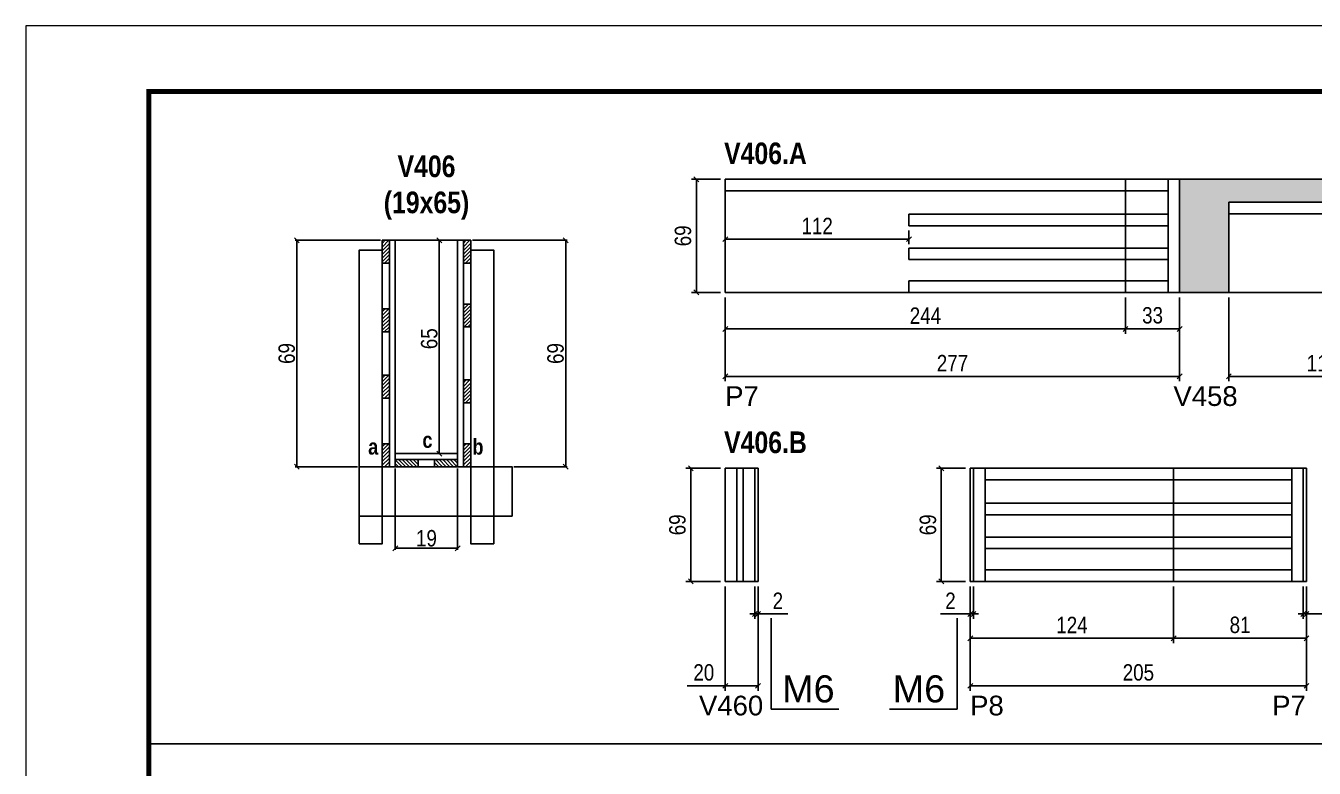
# Model space of a CAD drawing. Extents: x 3309 to 9563, y -2522 to 14608.
# Drawn here: x 8078 to 8863, y 13007 to 13459 of the extents above; entities that cross this region are included whole.
import ezdxf

# ---------------------------------------------------------------- set-up
doc = ezdxf.new("R2010")
doc.units = 0
doc.linetypes.add('DASHED', pattern=[0.75, 0.5, -0.25])
for name, color, linetype in [('5', 5, 'Continuous'), ('COTA', 241, 'Continuous'), ('detalhes', 4, 'Continuous'), ('NOMENCLATURA', 7, 'Continuous'), ('Painéis', 200, 'Continuous'), ('SARR_2.2x7', 40, 'Continuous'), ('SARR_3.5x7', 81, 'Continuous')]:
    doc.layers.add(name, color=color, linetype=linetype)
for name, color, linetype, lineweight in [('CONCRETO', 251, 'Continuous', 25), ('Folhas', 255, 'Continuous', 9), ('SARRAFO DE PRESSAO', 251, 'DASHED', 9)]:
    doc.layers.add(name, color=color, linetype=linetype, lineweight=lineweight)
doc.styles.add('COTA TECNICA', font='techl___.ttf', dxfattribs={"height": 10})
doc.styles.add('COTA TECNICA 2X', font='techl___.ttf', dxfattribs={"height": 10})
doc.styles.get("Standard").update_dxf_attribs({"font": 'arial.ttf'})
doc.styles.add('TECNICA', font='techb___.ttf', dxfattribs={"height": 10})
doc.dimstyles.new('PAINEL', dxfattribs={"dimtxt": 10, "dimasz": 3, "dimexe": 3, "dimexo": 3, "dimgap": 3, "dimtad": 1, "dimdec": 1, "dimzin": 12, "dimdsep": 46, "dimtxsty": 'COTA TECNICA', "dimblk1": 'OBLIQUE', "dimblk2": 'OBLIQUE', "dimsah": 1, "dimcen": 0.9, "dimclrd": 4, "dimclre": 4, "dimclrt": 240, "dimadec": 1, "dimazin": 3, "dimtfac": 1, "dimtdec": 1, "dimtmove": 0, "dimatfit": 3, "dimfxl": 1, "dimtolj": 1, "dimtzin": 12, "dimarcsym": 0})
doc.dimstyles.new('SECAO', dxfattribs={"dimscale": 0.333333, "dimtxt": 5, "dimasz": 9, "dimexe": 3, "dimexo": 3, "dimgap": 3, "dimtad": 1, "dimdec": 1, "dimlfac": 0.5, "dimzin": 12, "dimdsep": 46, "dimtxsty": 'COTA TECNICA 2X', "dimblk1": 'OBLIQUE', "dimblk2": 'OBLIQUE', "dimsah": 1, "dimcen": 0.9, "dimclrd": 4, "dimclre": 4, "dimclrt": 240, "dimadec": 1, "dimazin": 3, "dimtfac": 1, "dimtdec": 1, "dimtmove": 0, "dimatfit": 3, "dimfxl": 1, "dimtolj": 1, "dimtzin": 12, "dimarcsym": 0})
pattern_1 = [(135, (41538.6903, -110321.6276), (-1.122532015, -1.122532015), [])]
pattern_2 = [(45, (-115217.018, -20030.9966), (-1.122532015, 1.122532015), [])]
pattern_3 = [(45, (-115217.018, -19989.1484), (-1.122532015, 1.122532015), [])]
pattern_4 = [(45, (-115217.018, -19992.1484), (-1.122532015, 1.122532015), [])]

# ---------------------------------------------------------------- blocks, each defined once
blk = doc.blocks.new('9999999999')
at = {"layer": 'Folhas'}
blk.add_lwpolyline([(98138.98, 34190.21), (99623.98, 34190.21), (99623.98, 35240.21), (98138.98, 35240.21)], close=True, dxfattribs=at)
at = {"layer": 'Folhas', "color": 30, "const_width": 3}
blk.add_lwpolyline([(98213.98, 34230.21), (99583.98, 34230.21), (99583.98, 35200.21), (98213.98, 35200.21)], close=True, dxfattribs=at)
blk = doc.blocks.new('_Oblique')
at = {"color": 0, "linetype": 'ByBlock', "lineweight": -2}
blk.add_line((-0.5, -0.5), (0.5, 0.5), dxfattribs=at)
blk = doc.blocks.new('*D1290')
at = {"layer": 'COTA', "color": 4, "lineweight": -2, "transparency": 16777216}
for p, q in [((8303.15, 13189.54), (8303.15, 13139.79)), ((8341.15, 13189.54), (8341.15, 13139.79)), ((8341.15, 13140.79), (8303.15, 13140.79))]:
    blk.add_line(p, q, dxfattribs=at)
at = {"layer": 'Defpoints', "color": 0, "transparency": 16777216}
for p in [(8303.15, 13190.54), (8341.15, 13190.54), (8303.15, 13140.79)]:
    blk.add_point(p, dxfattribs=at)
at = {"layer": 'COTA', "color": 4, "lineweight": -2, "transparency": 16777216, "xscale": 3, "yscale": 3, "zscale": 3, "rotation": 180}
blk.add_blockref('_Oblique', (8303.15, 13140.79), dxfattribs=at)
at = {"layer": 'COTA', "color": 4, "lineweight": -2, "transparency": 16777216, "xscale": 3, "yscale": 3, "zscale": 3}
blk.add_blockref('_Oblique', (8341.15, 13140.79), dxfattribs=at)
at = {"layer": 'COTA', "color": 240, "transparency": 16777216, "insert": (8322.15, 13146.88), "char_height": 10, "attachment_point": 5, "style": 'COTA TECNICA 2X'}
blk.add_mtext('\\A1;19', dxfattribs=at)
blk = doc.blocks.new('*D1291')
at = {"layer": 'COTA', "color": 4, "lineweight": -2, "transparency": 16777216}
for p, q in [((8294.15, 13328.54), (8242.12, 13328.54)), ((8243.12, 13328.54), (8243.12, 13190.54)), ((8280.15, 13190.54), (8242.12, 13190.54))]:
    blk.add_line(p, q, dxfattribs=at)
at = {"layer": 'Defpoints', "color": 0, "transparency": 16777216}
for p in [(8295.15, 13328.54, 0), (8243.12, 13190.54), (8281.15, 13190.54, 0)]:
    blk.add_point(p, dxfattribs=at)
at = {"layer": 'COTA', "color": 4, "lineweight": -2, "transparency": 16777216, "xscale": 3, "yscale": 3, "zscale": 3}
for p, rotation in [((8243.12, 13328.54), 90), ((8243.12, 13190.54), 270)]:
    blk.add_blockref('_Oblique', p, dxfattribs=dict(at, rotation=rotation))
at = {"layer": 'COTA', "color": 240, "transparency": 16777216, "insert": (8236.99, 13259.54), "char_height": 10, "attachment_point": 5, "rotation": 90, "style": 'COTA TECNICA 2X'}
blk.add_mtext('\\A1;69', dxfattribs=at)
blk = doc.blocks.new('*D1292')
at = {"layer": 'COTA', "color": 4, "lineweight": -2, "transparency": 16777216}
for p, q in [((8350.15, 13328.54), (8408.02, 13328.54)), ((8407.02, 13328.54), (8407.02, 13190.54)), ((8375.34, 13190.54), (8408.02, 13190.54))]:
    blk.add_line(p, q, dxfattribs=at)
at = {"layer": 'Defpoints', "color": 0, "transparency": 16777216}
for p in [(8349.15, 13328.54, 0), (8374.34, 13190.54, 0), (8407.02, 13190.54)]:
    blk.add_point(p, dxfattribs=at)
at = {"layer": 'COTA', "color": 4, "lineweight": -2, "transparency": 16777216, "xscale": 3, "yscale": 3, "zscale": 3}
for p, rotation in [((8407.02, 13328.54), 90), ((8407.02, 13190.54), 270)]:
    blk.add_blockref('_Oblique', p, dxfattribs=dict(at, rotation=rotation))
at = {"layer": 'COTA', "color": 240, "transparency": 16777216, "insert": (8400.89, 13259.54), "char_height": 10, "attachment_point": 5, "rotation": 90, "style": 'COTA TECNICA 2X'}
blk.add_mtext('\\A1;69', dxfattribs=at)
blk = doc.blocks.new('*D1293')
at = {"layer": 'COTA', "color": 4, "lineweight": -2, "transparency": 16777216}
for p, q in [((8340.15, 13328.54), (8328.98, 13328.54)), ((8329.98, 13198.54), (8329.98, 13328.54)), ((8340.15, 13198.54), (8328.98, 13198.54))]:
    blk.add_line(p, q, dxfattribs=at)
at = {"layer": 'Defpoints', "color": 0, "transparency": 16777216}
for p in [(8329.98, 13328.54), (8341.15, 13328.54), (8341.15, 13198.54)]:
    blk.add_point(p, dxfattribs=at)
at = {"layer": 'COTA', "color": 4, "lineweight": -2, "transparency": 16777216, "xscale": 3, "yscale": 3, "zscale": 3}
for p, rotation in [((8329.98, 13328.54), 90), ((8329.98, 13198.54), 270)]:
    blk.add_blockref('_Oblique', p, dxfattribs=dict(at, rotation=rotation))
at = {"layer": 'COTA', "color": 240, "transparency": 16777216, "insert": (8323.87, 13268.54), "char_height": 10, "attachment_point": 5, "rotation": 90, "style": 'COTA TECNICA 2X'}
blk.add_mtext('\\A1;65', dxfattribs=at)
blk = doc.blocks.new('*D1295')
at = {"layer": 'COTA', "color": 4, "lineweight": -2, "transparency": 16777216}
for p, q in [((8504.33, 13293.75), (8504.33, 13242.59)), ((8781.33, 13293.75), (8781.33, 13242.59)), ((8781.33, 13245.59), (8504.33, 13245.59))]:
    blk.add_line(p, q, dxfattribs=at)
at = {"layer": 'Defpoints', "color": 0, "transparency": 16777216}
for p in [(8504.33, 13296.75), (8781.33, 13296.75), (8504.33, 13245.59)]:
    blk.add_point(p, dxfattribs=at)
at = {"layer": 'COTA', "color": 4, "lineweight": -2, "transparency": 16777216, "xscale": 3, "yscale": 3, "zscale": 3, "rotation": 180}
blk.add_blockref('_Oblique', (8504.33, 13245.59), dxfattribs=at)
at = {"layer": 'COTA', "color": 4, "lineweight": -2, "transparency": 16777216, "xscale": 3, "yscale": 3, "zscale": 3}
blk.add_blockref('_Oblique', (8781.33, 13245.59), dxfattribs=at)
at = {"layer": 'COTA', "color": 240, "transparency": 16777216, "insert": (8642.83, 13253.66), "char_height": 10, "attachment_point": 5, "style": 'COTA TECNICA'}
blk.add_mtext('\\A1;277', dxfattribs=at)
blk = doc.blocks.new('*D1294')
at = {"layer": 'COTA', "color": 4, "lineweight": -2, "transparency": 16777216}
for p, q in [((8501.33, 13365.75), (8483.69, 13365.75)), ((8486.69, 13365.75), (8486.69, 13296.75)), ((8501.33, 13296.75), (8483.69, 13296.75))]:
    blk.add_line(p, q, dxfattribs=at)
at = {"layer": 'Defpoints', "color": 0, "transparency": 16777216}
for p in [(8504.33, 13365.75), (8486.69, 13296.75), (8504.33, 13296.75)]:
    blk.add_point(p, dxfattribs=at)
at = {"layer": 'COTA', "color": 4, "lineweight": -2, "transparency": 16777216, "xscale": 3, "yscale": 3, "zscale": 3}
for p, rotation in [((8486.69, 13365.75), 90), ((8486.69, 13296.75), 270)]:
    blk.add_blockref('_Oblique', p, dxfattribs=dict(at, rotation=rotation))
at = {"layer": 'COTA', "color": 240, "transparency": 16777216, "insert": (8478.56, 13331.25), "char_height": 10, "attachment_point": 5, "rotation": 90, "style": 'COTA TECNICA'}
blk.add_mtext('\\A1;69', dxfattribs=at)
blk = doc.blocks.new('*D1296')
at = {"layer": 'COTA', "color": 4, "lineweight": -2, "transparency": 16777216}
for p, q in [((8616.33, 13334.44), (8616.33, 13326.2)), ((8504.33, 13329.2), (8616.33, 13329.2)), ((8504.33, 13328.25), (8504.33, 13326.2))]:
    blk.add_line(p, q, dxfattribs=at)
at = {"layer": 'Defpoints', "color": 0, "transparency": 16777216}
for p in [(8504.33, 13331.25), (8616.33, 13337.44), (8616.33, 13329.2)]:
    blk.add_point(p, dxfattribs=at)
at = {"layer": 'COTA', "color": 4, "lineweight": -2, "transparency": 16777216, "xscale": 3, "yscale": 3, "zscale": 3, "rotation": 180}
blk.add_blockref('_Oblique', (8504.33, 13329.2), dxfattribs=at)
at = {"layer": 'COTA', "color": 4, "lineweight": -2, "transparency": 16777216, "xscale": 3, "yscale": 3, "zscale": 3}
blk.add_blockref('_Oblique', (8616.33, 13329.2), dxfattribs=at)
at = {"layer": 'COTA', "color": 240, "transparency": 16777216, "insert": (8560.33, 13337.26), "char_height": 10, "attachment_point": 5, "style": 'COTA TECNICA'}
blk.add_mtext('\\A1;112', dxfattribs=at)
blk = doc.blocks.new('*D1297')
at = {"layer": 'COTA', "color": 4, "lineweight": -2, "transparency": 16777216}
for p, q in [((8504.33, 13293.75), (8504.33, 13271.54)), ((8748.33, 13293.75), (8748.33, 13271.54)), ((8504.33, 13274.54), (8748.33, 13274.54))]:
    blk.add_line(p, q, dxfattribs=at)
at = {"layer": 'Defpoints', "color": 0, "transparency": 16777216}
for p in [(8504.33, 13296.75), (8748.33, 13296.75), (8748.33, 13274.54)]:
    blk.add_point(p, dxfattribs=at)
at = {"layer": 'COTA', "color": 4, "lineweight": -2, "transparency": 16777216, "xscale": 3, "yscale": 3, "zscale": 3, "rotation": 180}
blk.add_blockref('_Oblique', (8504.33, 13274.54), dxfattribs=at)
at = {"layer": 'COTA', "color": 4, "lineweight": -2, "transparency": 16777216, "xscale": 3, "yscale": 3, "zscale": 3}
blk.add_blockref('_Oblique', (8748.33, 13274.54), dxfattribs=at)
at = {"layer": 'COTA', "color": 240, "transparency": 16777216, "insert": (8626.33, 13282.61), "char_height": 10, "attachment_point": 5, "style": 'COTA TECNICA'}
blk.add_mtext('\\A1;244', dxfattribs=at)
blk = doc.blocks.new('*D1298')
at = {"layer": 'COTA', "color": 4, "lineweight": -2, "transparency": 16777216}
for p, q in [((8748.33, 13293.75), (8748.33, 13271.54)), ((8781.33, 13293.75), (8781.33, 13271.54)), ((8748.33, 13274.54), (8781.33, 13274.54))]:
    blk.add_line(p, q, dxfattribs=at)
at = {"layer": 'Defpoints', "color": 0, "transparency": 16777216}
for p in [(8748.33, 13296.75), (8781.33, 13296.75), (8781.33, 13274.54)]:
    blk.add_point(p, dxfattribs=at)
at = {"layer": 'COTA', "color": 4, "lineweight": -2, "transparency": 16777216, "xscale": 3, "yscale": 3, "zscale": 3, "rotation": 180}
blk.add_blockref('_Oblique', (8748.33, 13274.54), dxfattribs=at)
at = {"layer": 'COTA', "color": 4, "lineweight": -2, "transparency": 16777216, "xscale": 3, "yscale": 3, "zscale": 3}
blk.add_blockref('_Oblique', (8781.33, 13274.54), dxfattribs=at)
at = {"layer": 'COTA', "color": 240, "transparency": 16777216, "insert": (8764.83, 13282.76), "char_height": 10, "attachment_point": 5, "style": 'COTA TECNICA'}
blk.add_mtext('\\A1;33', dxfattribs=at)
blk = doc.blocks.new('*D1299')
at = {"layer": 'COTA', "color": 4, "lineweight": -2, "transparency": 16777216}
for p, q in [((8811.33, 13293.75), (8811.33, 13242.59)), ((8925.33, 13293.75), (8925.33, 13242.59)), ((8811.33, 13245.59), (8925.33, 13245.59))]:
    blk.add_line(p, q, dxfattribs=at)
at = {"layer": 'Defpoints', "color": 0, "transparency": 16777216}
for p in [(8811.33, 13296.75), (8925.33, 13296.75), (8925.33, 13245.59)]:
    blk.add_point(p, dxfattribs=at)
at = {"layer": 'COTA', "color": 4, "lineweight": -2, "transparency": 16777216, "xscale": 3, "yscale": 3, "zscale": 3, "rotation": 180}
blk.add_blockref('_Oblique', (8811.33, 13245.59), dxfattribs=at)
at = {"layer": 'COTA', "color": 4, "lineweight": -2, "transparency": 16777216, "xscale": 3, "yscale": 3, "zscale": 3}
blk.add_blockref('_Oblique', (8925.33, 13245.59), dxfattribs=at)
at = {"layer": 'COTA', "color": 240, "transparency": 16777216, "insert": (8868.33, 13253.66), "char_height": 10, "attachment_point": 5, "style": 'COTA TECNICA'}
blk.add_mtext('\\A1;114', dxfattribs=at)
blk = doc.blocks.new('*D1304')
at = {"layer": 'COTA', "color": 4, "lineweight": -2, "transparency": 16777216}
for p, q in [((8653.68, 13117.61), (8653.68, 13053.98)), ((8858.68, 13117.61), (8858.68, 13053.98)), ((8858.68, 13056.98), (8653.68, 13056.98))]:
    blk.add_line(p, q, dxfattribs=at)
at = {"layer": 'Defpoints', "color": 0, "transparency": 16777216}
for p in [(8653.68, 13120.61), (8858.68, 13120.61), (8653.68, 13056.98)]:
    blk.add_point(p, dxfattribs=at)
at = {"layer": 'COTA', "color": 4, "lineweight": -2, "transparency": 16777216, "xscale": 3, "yscale": 3, "zscale": 3, "rotation": 180}
blk.add_blockref('_Oblique', (8653.68, 13056.98), dxfattribs=at)
at = {"layer": 'COTA', "color": 4, "lineweight": -2, "transparency": 16777216, "xscale": 3, "yscale": 3, "zscale": 3}
blk.add_blockref('_Oblique', (8858.68, 13056.98), dxfattribs=at)
at = {"layer": 'COTA', "color": 240, "transparency": 16777216, "insert": (8756.18, 13065.09), "char_height": 10, "attachment_point": 5, "style": 'COTA TECNICA'}
blk.add_mtext('\\A1;205', dxfattribs=at)
blk = doc.blocks.new('*D1303')
at = {"layer": 'COTA', "color": 4, "lineweight": -2, "transparency": 16777216}
for p, q in [((8650.68, 13189.61), (8633.04, 13189.61)), ((8636.04, 13189.61), (8636.04, 13120.61)), ((8650.68, 13120.61), (8633.04, 13120.61))]:
    blk.add_line(p, q, dxfattribs=at)
at = {"layer": 'Defpoints', "color": 0, "transparency": 16777216}
for p in [(8653.68, 13189.61), (8636.04, 13120.61), (8653.68, 13120.61)]:
    blk.add_point(p, dxfattribs=at)
at = {"layer": 'COTA', "color": 4, "lineweight": -2, "transparency": 16777216, "xscale": 3, "yscale": 3, "zscale": 3}
for p, rotation in [((8636.04, 13189.61), 90), ((8636.04, 13120.61), 270)]:
    blk.add_blockref('_Oblique', p, dxfattribs=dict(at, rotation=rotation))
at = {"layer": 'COTA', "color": 240, "transparency": 16777216, "insert": (8627.91, 13155.11), "char_height": 10, "attachment_point": 5, "rotation": 90, "style": 'COTA TECNICA'}
blk.add_mtext('\\A1;69', dxfattribs=at)
blk = doc.blocks.new('*D1305')
at = {"layer": 'COTA', "color": 4, "lineweight": -2, "transparency": 16777216}
for p, q in [((8653.68, 13117.61), (8653.68, 13082.99)), ((8777.68, 13117.61), (8777.68, 13082.99)), ((8653.68, 13085.99), (8777.68, 13085.99))]:
    blk.add_line(p, q, dxfattribs=at)
at = {"layer": 'Defpoints', "color": 0, "transparency": 16777216}
for p in [(8653.68, 13120.61), (8777.68, 13120.61), (8777.68, 13085.99)]:
    blk.add_point(p, dxfattribs=at)
at = {"layer": 'COTA', "color": 4, "lineweight": -2, "transparency": 16777216, "xscale": 3, "yscale": 3, "zscale": 3, "rotation": 180}
blk.add_blockref('_Oblique', (8653.68, 13085.99), dxfattribs=at)
at = {"layer": 'COTA', "color": 4, "lineweight": -2, "transparency": 16777216, "xscale": 3, "yscale": 3, "zscale": 3}
blk.add_blockref('_Oblique', (8777.68, 13085.99), dxfattribs=at)
at = {"layer": 'COTA', "color": 240, "transparency": 16777216, "insert": (8715.68, 13094.07), "char_height": 10, "attachment_point": 5, "style": 'COTA TECNICA'}
blk.add_mtext('\\A1;124', dxfattribs=at)
blk = doc.blocks.new('*D1306')
at = {"layer": 'COTA', "color": 4, "lineweight": -2, "transparency": 16777216}
for p, q in [((8777.68, 13117.61), (8777.68, 13082.99)), ((8858.68, 13117.61), (8858.68, 13082.99)), ((8777.68, 13085.99), (8858.68, 13085.99))]:
    blk.add_line(p, q, dxfattribs=at)
at = {"layer": 'Defpoints', "color": 0, "transparency": 16777216}
for p in [(8777.68, 13120.61), (8858.68, 13120.61), (8858.68, 13085.99)]:
    blk.add_point(p, dxfattribs=at)
at = {"layer": 'COTA', "color": 4, "lineweight": -2, "transparency": 16777216, "xscale": 3, "yscale": 3, "zscale": 3, "rotation": 180}
blk.add_blockref('_Oblique', (8777.68, 13085.99), dxfattribs=at)
at = {"layer": 'COTA', "color": 4, "lineweight": -2, "transparency": 16777216, "xscale": 3, "yscale": 3, "zscale": 3}
blk.add_blockref('_Oblique', (8858.68, 13085.99), dxfattribs=at)
at = {"layer": 'COTA', "color": 240, "transparency": 16777216, "insert": (8818.18, 13094.09), "char_height": 10, "attachment_point": 5, "style": 'COTA TECNICA'}
blk.add_mtext('\\A1;81', dxfattribs=at)
blk = doc.blocks.new('*D1307')
at = {"layer": 'COTA', "color": 4, "lineweight": -2, "transparency": 16777216}
for p, q in [((8653.68, 13117.61), (8653.68, 13097.82)), ((8655.68, 13117.61), (8655.68, 13097.82)), ((8653.68, 13100.82), (8635.57, 13100.82)), ((8655.68, 13100.82), (8653.68, 13100.82)), ((8655.68, 13100.82), (8658.68, 13100.82))]:
    blk.add_line(p, q, dxfattribs=at)
at = {"layer": 'Defpoints', "color": 0, "transparency": 16777216}
for p in [(8653.68, 13120.61), (8655.68, 13120.61), (8653.68, 13100.82)]:
    blk.add_point(p, dxfattribs=at)
at = {"layer": 'COTA', "color": 4, "lineweight": -2, "transparency": 16777216, "xscale": 3, "yscale": 3, "zscale": 3}
blk.add_blockref('_Oblique', (8653.68, 13100.82), dxfattribs=at)
at = {"layer": 'COTA', "color": 4, "lineweight": -2, "transparency": 16777216, "xscale": 3, "yscale": 3, "zscale": 3, "rotation": 180}
blk.add_blockref('_Oblique', (8655.68, 13100.82), dxfattribs=at)
at = {"layer": 'COTA', "color": 240, "transparency": 16777216, "insert": (8641.62, 13108.82), "char_height": 10, "attachment_point": 5, "style": 'COTA TECNICA'}
blk.add_mtext('\\A1;2', dxfattribs=at)
blk = doc.blocks.new('*D1308')
at = {"layer": 'COTA', "color": 4, "lineweight": -2, "transparency": 16777216}
for p, q in [((8856.68, 13117.61), (8856.68, 13097.82)), ((8858.68, 13117.61), (8858.68, 13097.82)), ((8856.68, 13100.82), (8853.68, 13100.82)), ((8856.68, 13100.82), (8858.68, 13100.82)), ((8858.68, 13100.82), (8876.79, 13100.82))]:
    blk.add_line(p, q, dxfattribs=at)
at = {"layer": 'Defpoints', "color": 0, "transparency": 16777216}
for p in [(8856.68, 13120.61), (8858.68, 13120.61), (8858.68, 13100.82)]:
    blk.add_point(p, dxfattribs=at)
at = {"layer": 'COTA', "color": 4, "lineweight": -2, "transparency": 16777216, "xscale": 3, "yscale": 3, "zscale": 3}
blk.add_blockref('_Oblique', (8856.68, 13100.82), dxfattribs=at)
at = {"layer": 'COTA', "color": 4, "lineweight": -2, "transparency": 16777216, "xscale": 3, "yscale": 3, "zscale": 3, "rotation": 180}
blk.add_blockref('_Oblique', (8858.68, 13100.82), dxfattribs=at)
at = {"layer": 'COTA', "color": 240, "transparency": 16777216, "insert": (8870.73, 13108.82), "char_height": 10, "attachment_point": 5, "style": 'COTA TECNICA'}
blk.add_mtext('\\A1;2', dxfattribs=at)
blk = doc.blocks.new('*D1309')
at = {"layer": 'COTA', "color": 4, "lineweight": -2, "transparency": 16777216}
for p, q in [((8504.33, 13117.61), (8504.33, 13053.98)), ((8524.33, 13117.61), (8524.33, 13053.98)), ((8504.33, 13056.98), (8481.12, 13056.98)), ((8524.33, 13056.98), (8504.33, 13056.98))]:
    blk.add_line(p, q, dxfattribs=at)
at = {"layer": 'Defpoints', "color": 0, "transparency": 16777216}
for p in [(8504.33, 13120.61), (8524.33, 13120.61), (8504.33, 13056.98)]:
    blk.add_point(p, dxfattribs=at)
at = {"layer": 'COTA', "color": 4, "lineweight": -2, "transparency": 16777216, "xscale": 3, "yscale": 3, "zscale": 3, "rotation": 180}
blk.add_blockref('_Oblique', (8504.33, 13056.98), dxfattribs=at)
at = {"layer": 'COTA', "color": 4, "lineweight": -2, "transparency": 16777216, "xscale": 3, "yscale": 3, "zscale": 3}
blk.add_blockref('_Oblique', (8524.33, 13056.98), dxfattribs=at)
at = {"layer": 'COTA', "color": 240, "transparency": 16777216, "insert": (8491.22, 13065.09), "char_height": 10, "attachment_point": 5, "style": 'COTA TECNICA'}
blk.add_mtext('\\A1;20', dxfattribs=at)
blk = doc.blocks.new('*D1310')
at = {"layer": 'COTA', "color": 4, "lineweight": -2, "transparency": 16777216}
for p, q in [((8522.33, 13117.61), (8522.33, 13097.82)), ((8524.33, 13117.61), (8524.33, 13097.82)), ((8522.33, 13100.82), (8519.33, 13100.82)), ((8522.33, 13100.82), (8524.33, 13100.82)), ((8524.33, 13100.82), (8542.44, 13100.82))]:
    blk.add_line(p, q, dxfattribs=at)
at = {"layer": 'Defpoints', "color": 0, "transparency": 16777216}
for p in [(8522.33, 13120.61), (8524.33, 13120.61), (8524.33, 13100.82)]:
    blk.add_point(p, dxfattribs=at)
at = {"layer": 'COTA', "color": 4, "lineweight": -2, "transparency": 16777216, "xscale": 3, "yscale": 3, "zscale": 3}
blk.add_blockref('_Oblique', (8522.33, 13100.82), dxfattribs=at)
at = {"layer": 'COTA', "color": 4, "lineweight": -2, "transparency": 16777216, "xscale": 3, "yscale": 3, "zscale": 3, "rotation": 180}
blk.add_blockref('_Oblique', (8524.33, 13100.82), dxfattribs=at)
at = {"layer": 'COTA', "color": 240, "transparency": 16777216, "insert": (8536.38, 13108.82), "char_height": 10, "attachment_point": 5, "style": 'COTA TECNICA'}
blk.add_mtext('\\A1;2', dxfattribs=at)
blk = doc.blocks.new('*D1311')
at = {"layer": 'COTA', "color": 4, "lineweight": -2, "transparency": 16777216}
for p, q in [((8501.33, 13189.61), (8480.31, 13189.61)), ((8483.31, 13120.61), (8483.31, 13189.61)), ((8501.33, 13120.61), (8480.31, 13120.61))]:
    blk.add_line(p, q, dxfattribs=at)
at = {"layer": 'Defpoints', "color": 0, "transparency": 16777216}
for p in [(8483.31, 13189.61), (8504.33, 13189.61), (8504.33, 13120.61)]:
    blk.add_point(p, dxfattribs=at)
at = {"layer": 'COTA', "color": 4, "lineweight": -2, "transparency": 16777216, "xscale": 3, "yscale": 3, "zscale": 3}
for p, rotation in [((8483.31, 13189.61), 90), ((8483.31, 13120.61), 270)]:
    blk.add_blockref('_Oblique', p, dxfattribs=dict(at, rotation=rotation))
at = {"layer": 'COTA', "color": 240, "transparency": 16777216, "insert": (8475.18, 13155.11), "char_height": 10, "attachment_point": 5, "rotation": 90, "style": 'COTA TECNICA'}
blk.add_mtext('\\A1;69', dxfattribs=at)

msp = doc.modelspace()

# ---------------------------------------------------------------- hatches: boundary and pattern name
at = {"layer": 'COTA'}
h = msp.add_hatch(dxfattribs=at)
h.set_pattern_fill('AR-CONC', color=256, scale=0.03)
h.set_pattern_definition([(50, (-4, 0), (5.4655401, -0.4781726), [0.5715, -6.2865]), (355, (-4, 0), (-1.0573026, 5.7317054), [0.4572, -5.0292175]), (100.451445, (-3.5445, -0.04), (4.4082374, 5.2535326), [0.4857003, -5.3427073]), (46.1842, (-4, 1.524), (8.1323712, -1.2612698), [0.85725, -9.42975]), (96.63556, (-3.322, 1.419), (7.122124, 7.4227837), [0.7285507, -8.0140682]), (351.18415, (-4, 1.524), (7.122124, 7.4227837), [0.685799, -7.543792]), (21, (-3.238, 1.143), (4.5484317, -3.067956), [0.5715, -6.2865]), (326, (-3.238, 1.143), (1.8540609, 5.525639), [0.4572, -5.0292]), (71.451445, (-2.859, 0.8873), (6.4024926, 2.457683), [0.4857003, -5.3426981]), (37.5, (-4, 0), (0.0926581, 2.53665117), [0, -4.96824, 0, -5.1054, 0, -5.04825]), (7.5, (-4, 0), (2.00458988, 3.00541724), [0, -2.91084, 0, -4.85394, 0, -1.92405]), (327.5, (-5.6993, 0), (4.06771786, -0.17186232), [0, -1.905, 0, -5.9436, 0, -7.8867]), (317.5, (-6.4613, 0), (4.44387544, 0.7627947), [0, -2.4765, 0, -3.94716, 0, -5.6007])])
h.paths.add_polyline_path([(8811.33, 13351.75), (8925.33, 13351.75), (8925.33, 13365.75), (8781.33, 13365.75), (8781.33, 13296.75), (8811.33, 13296.75)])
at = {"layer": 'SARR_2.2x7'}
h = msp.add_hatch(dxfattribs=at)
h.set_pattern_fill('ANSI31', color=256, scale=0.5)
h.set_pattern_definition([(45, (-115217.018, -19906.9966), (-1.122532015, 1.122532015), [])])
h.paths.add_polyline_path([(8295.15, 13314.54), (8299.55, 13314.54), (8299.55, 13328.54), (8295.15, 13328.54)])
h = msp.add_hatch(dxfattribs=at)
h.set_pattern_fill('ANSI31', color=256, scale=0.5)
h.set_pattern_definition([(45, (-115217.018, -19906.9966), (-1.122532015, 1.122532015), [])])
h.paths.add_polyline_path([(8349.15, 13314.54), (8344.75, 13314.54), (8344.75, 13328.54), (8349.15, 13328.54)])
h = msp.add_hatch(dxfattribs=at)
h.set_pattern_fill('ANSI31', color=256, scale=0.5)
h.set_pattern_definition(pattern_3)
h.paths.add_polyline_path([(8295.15, 13286.69), (8299.55, 13286.69), (8299.55, 13272.69), (8295.15, 13272.69)])
h = msp.add_hatch(dxfattribs=at)
h.set_pattern_fill('ANSI31', color=256, scale=0.5)
h.set_pattern_definition(pattern_4)
h.paths.add_polyline_path([(8349.15, 13289.69), (8344.75, 13289.69), (8344.75, 13275.69), (8349.15, 13275.69)])
h = msp.add_hatch(dxfattribs=at)
h.set_pattern_fill('ANSI31', color=256, scale=0.5)
h.set_pattern_definition(pattern_3)
h.paths.add_polyline_path([(8295.15, 13232.39), (8299.55, 13232.39), (8299.55, 13246.39), (8295.15, 13246.39)])
h = msp.add_hatch(dxfattribs=at)
h.set_pattern_fill('ANSI31', color=256, scale=0.5)
h.set_pattern_definition(pattern_4)
h.paths.add_polyline_path([(8349.15, 13229.39), (8344.75, 13229.39), (8344.75, 13243.39), (8349.15, 13243.39)])
h = msp.add_hatch(dxfattribs=at)
h.set_pattern_fill('ANSI31', color=256, scale=0.5)
h.set_pattern_definition(pattern_2)
h.paths.add_polyline_path([(8295.15, 13190.54), (8299.55, 13190.54), (8299.55, 13204.54), (8295.15, 13204.54)])
h = msp.add_hatch(dxfattribs=at)
h.set_pattern_fill('ANSI31', color=256, scale=0.5)
h.set_pattern_definition(pattern_2)
h.paths.add_polyline_path([(8349.15, 13190.54), (8344.75, 13190.54), (8344.75, 13204.54), (8349.15, 13204.54)])
h = msp.add_hatch(dxfattribs=at)
h.set_pattern_fill('ANSI31', color=256, scale=0.5, angle=90)
h.set_pattern_definition(pattern_1)
h.paths.add_polyline_path([(8317.15, 13190.54), (8317.15, 13194.94), (8303.15, 13194.94), (8303.15, 13190.54)])
h = msp.add_hatch(dxfattribs=at)
h.set_pattern_fill('ANSI31', color=256, scale=0.5, angle=90)
h.set_pattern_definition(pattern_1)
h.paths.add_polyline_path([(8327.15, 13194.94), (8327.15, 13190.54), (8341.15, 13190.54), (8341.15, 13194.94)])

# ---------------------------------------------------------------- linework, layer by layer
at = {"layer": 'CONCRETO', "linetype": 'Continuous'}
msp.add_line((8349.15, 13328.54), (8295.15, 13328.54), dxfattribs=at)
at = {"layer": 'COTA'}
for p, q in [((8781.33, 13365.75), (8925.33, 13365.75)), ((8781.33, 13296.75), (8811.33, 13296.75)), ((8152.87, 13021.67), (9522.87, 13021.67))]:
    msp.add_line(p, q, dxfattribs=at)
at = {"layer": 'NOMENCLATURA', "linetype": 'Continuous'}
for p, q in [((8532.24, 13042.68), (8532.24, 13098.31)), ((8645.76, 13042.68), (8645.76, 13098.31)), ((8573.64, 13042.68), (8532.24, 13042.68)), ((8604.36, 13042.68), (8645.76, 13042.68))]:
    msp.add_line(p, q, dxfattribs=at)
at = {"layer": 'Painéis', "linetype": 'ByBlock'}
for p, q in [((8781.33, 13365.75), (8504.33, 13365.75)), ((8504.33, 13365.75), (8504.33, 13296.75)), ((8748.33, 13365.75), (8748.33, 13296.75)), ((8781.33, 13296.75), (8781.33, 13365.75)), ((8811.33, 13296.75), (8811.33, 13351.75)), ((8811.33, 13351.75), (8925.33, 13351.75)), ((8504.33, 13296.75), (8781.33, 13296.75)), ((8925.33, 13296.75), (8811.33, 13296.75)), ((8524.33, 13189.61), (8504.33, 13189.61)), ((8504.33, 13120.61), (8504.33, 13189.61)), ((8522.33, 13120.61), (8522.33, 13189.61)), ((8524.33, 13120.61), (8524.33, 13189.61)), ((8858.68, 13189.61), (8653.68, 13189.61)), ((8653.68, 13189.61), (8653.68, 13120.61)), ((8655.68, 13189.61), (8655.68, 13120.61)), ((8777.68, 13189.61), (8777.68, 13120.61)), ((8856.68, 13120.61), (8856.68, 13189.61)), ((8858.68, 13120.61), (8858.68, 13189.61)), ((8504.33, 13120.61), (8524.33, 13120.61)), ((8653.68, 13120.61), (8858.68, 13120.61))]:
    msp.add_line(p, q, dxfattribs=at)
at = {"layer": 'Painéis', "linetype": 'Continuous'}
for points in [[(8299.55, 13190.54), (8299.55, 13328.54), (8303.15, 13328.54), (8303.15, 13190.54)], [(8344.75, 13190.54), (8344.75, 13328.54), (8341.15, 13328.54), (8341.15, 13190.54)], [(8341.15, 13198.54), (8303.15, 13198.54), (8303.15, 13194.94), (8341.15, 13194.94)]]:
    msp.add_lwpolyline(points, close=True, dxfattribs=at)
at = {"layer": 'SARR_2.2x7', "linetype": 'Continuous'}
for p, q in [((8774.33, 13296.75), (8774.33, 13365.75)), ((8504.33, 13358.75), (8774.33, 13358.75)), ((8616.33, 13344.44), (8774.33, 13344.44)), ((8616.33, 13344.44), (8616.33, 13337.44)), ((8811.33, 13344.75), (8925.33, 13344.75)), ((8616.33, 13337.44), (8774.33, 13337.44)), ((8616.33, 13323.81), (8774.33, 13323.81)), ((8616.33, 13323.81), (8616.33, 13316.81)), ((8616.33, 13316.81), (8774.33, 13316.81)), ((8616.33, 13303.75), (8774.33, 13303.75)), ((8616.33, 13303.75), (8616.33, 13296.75)), ((8511.33, 13120.61), (8511.33, 13189.61)), ((8515.33, 13120.61), (8515.33, 13189.61)), ((8662.68, 13120.61), (8662.68, 13189.61)), ((8849.68, 13120.61), (8849.68, 13189.61)), ((8662.68, 13182.61), (8849.68, 13182.61)), ((8662.68, 13168.3), (8849.68, 13168.3)), ((8662.68, 13161.3), (8849.68, 13161.3)), ((8662.68, 13147.66), (8849.68, 13147.66)), ((8662.68, 13140.66), (8849.68, 13140.66)), ((8662.68, 13127.61), (8849.68, 13127.61))]:
    msp.add_line(p, q, dxfattribs=at)
at = {"layer": 'SARR_2.2x7'}
for points in [[(8299.55, 13328.54), (8299.55, 13314.54), (8295.15, 13314.54), (8295.15, 13328.54)], [(8344.75, 13328.54), (8344.75, 13314.54), (8349.15, 13314.54), (8349.15, 13328.54)], [(8299.55, 13272.69), (8299.55, 13286.69), (8295.15, 13286.69), (8295.15, 13272.69)], [(8344.75, 13275.69), (8344.75, 13289.69), (8349.15, 13289.69), (8349.15, 13275.69)], [(8299.55, 13246.39), (8299.55, 13232.39), (8295.15, 13232.39), (8295.15, 13246.39)], [(8344.75, 13243.39), (8344.75, 13229.39), (8349.15, 13229.39), (8349.15, 13243.39)], [(8299.55, 13204.54), (8299.55, 13190.54), (8295.15, 13190.54), (8295.15, 13204.54)], [(8344.75, 13204.54), (8344.75, 13190.54), (8349.15, 13190.54), (8349.15, 13204.54)], [(8303.15, 13194.94), (8317.15, 13194.94), (8317.15, 13190.54), (8303.15, 13190.54)], [(8341.15, 13194.94), (8327.15, 13194.94), (8327.15, 13190.54), (8341.15, 13190.54)]]:
    msp.add_lwpolyline(points, close=True, dxfattribs=at)
at = {"layer": 'SARR_3.5x7'}
for points in [[(8295.15, 13322.54), (8281.15, 13322.54), (8281.15, 13143.56), (8295.15, 13143.56)], [(8349.15, 13322.54), (8363.15, 13322.54), (8363.15, 13143.56), (8349.15, 13143.56)], [(8281.15, 13190.54), (8374.34, 13190.54), (8374.34, 13160.45), (8281.15, 13160.45)]]:
    msp.add_lwpolyline(points, close=True, dxfattribs=at)

# ---------------------------------------------------------------- block references
at = {"layer": 'SARRAFO DE PRESSAO', "color": 6, "linetype": 'ByBlock'}
msp.add_blockref('9999999999', (-90061.11, -21780.92), dxfattribs=at)

# ---------------------------------------------------------------- texts
at = {"layer": '5', "linetype": 'Continuous'}
for s, rotation, p in [('P7', 359.99996, (8504.26, 13227.57)), ('V458', 359.99996, (8777.55, 13227.57)), ('V460', 359.99996, (8488.31, 13038.97)), ('P8', 359.99996, (8653.61, 13038.97)), ('P7', 0.00004, (8837.76, 13038.97))]:
    msp.add_text(s, height=12, rotation=rotation, dxfattribs=at).set_placement(p)
at = {"layer": 'detalhes', "style": 'TECNICA'}
for s, p in [('a', (8286.63, 13197.9)), ('c', (8319.7, 13202.01)), ('b', (8350.19, 13197.89))]:
    msp.add_text(s, height=9.6, dxfattribs=at).set_placement(p)
at = {"layer": 'NOMENCLATURA', "style": 'TECNICA'}
for s, p in [('V406.A', (8503.61, 13374.94)), ('V406.B', (8503.61, 13198.8))]:
    msp.add_text(s, height=13.2, dxfattribs=at).set_placement(p)
at = {"layer": 'NOMENCLATURA', "linetype": 'Continuous'}
for p in [(8538.96, 13046.88), (8606.37, 13046.88)]:
    msp.add_text('M6', height=16.5, dxfattribs=at).set_placement(p)
at = {"layer": 'NOMENCLATURA', "insert": (8322.18, 13380.24), "char_height": 13.2, "attachment_point": 2, "style": 'TECNICA'}
msp.add_mtext_dynamic_manual_height_columns('V406\\P(19x65)', width=300.2766, gutter_width=1, heights=[0], dxfattribs=at)

# ---------------------------------------------------------------- dimensions: what is measured, and where the dimension line sits
at = {"layer": 'COTA'}
for base, p1, p2, angle, dimstyle, picture, middle in [((8486.69, 13296.75), (8504.33, 13365.75), (8504.33, 13296.75), 90, 'PAINEL', '*D1294', (8478.56, 13331.25)), ((8243.12, 13190.54, 0), (8295.15, 13328.54), (8281.15, 13190.54), 90, 'SECAO', '*D1291', (8236.99, 13259.54, 0)), ((8407.02, 13190.54, 0), (8349.15, 13328.54), (8374.34, 13190.54), 90, 'SECAO', '*D1292', (8400.89, 13259.54, 0)), ((8504.33, 13245.59), (8781.33, 13296.75), (8504.33, 13296.75), 180, 'PAINEL', '*D1295', (8642.83, 13253.66)), ((8483.31, 13189.61), (8504.33, 13120.61), (8504.33, 13189.61), 90, 'PAINEL', '*D1311', (8475.18, 13155.11)), ((8636.04, 13120.61), (8653.68, 13189.61), (8653.68, 13120.61), 90, 'PAINEL', '*D1303', (8627.91, 13155.11)), ((8524.33, 13100.82), (8522.33, 13120.61), (8524.33, 13120.61), 180, 'PAINEL', '*D1310', (8536.38, 13108.82)), ((8653.68, 13056.98), (8858.68, 13120.61), (8653.68, 13120.61), 180, 'PAINEL', '*D1304', (8756.18, 13065.09)), ((8858.68, 13100.82), (8856.68, 13120.61), (8858.68, 13120.61), 180, 'PAINEL', '*D1308', (8870.73, 13108.82))]:
    dim = msp.add_linear_dim(base=base, p1=p1, p2=p2, angle=angle, dimstyle=dimstyle, dxfattribs=at)
    dim.commit()
    dim.dimension.update_dxf_attribs({"geometry": picture, "text_midpoint": middle})
for base, p1, p2, picture, middle in [((8616.33, 13329.2), (8504.33, 13331.25), (8616.33, 13337.44), '*D1296', (8560.33, 13337.26)), ((8748.33, 13274.54), (8504.33, 13296.75), (8748.33, 13296.75), '*D1297', (8626.33, 13282.61)), ((8925.33, 13245.59), (8811.33, 13296.75), (8925.33, 13296.75), '*D1299', (8868.33, 13253.66)), ((8504.33, 13056.98), (8524.33, 13120.61), (8504.33, 13120.61), '*D1309', (8491.22, 13065.09)), ((8653.68, 13100.82), (8655.68, 13120.61), (8653.68, 13120.61), '*D1307', (8641.62, 13108.82)), ((8777.68, 13085.99), (8653.68, 13120.61), (8777.68, 13120.61), '*D1305', (8715.68, 13094.07))]:
    dim = msp.add_linear_dim(base=base, p1=p1, p2=p2, dimstyle='PAINEL', dxfattribs=at)
    dim.commit()
    dim.dimension.update_dxf_attribs({"geometry": picture, "text_midpoint": middle})
for base, p1, p2, angle, picture, middle in [((8329.98, 13328.54), (8341.15, 13198.54), (8341.15, 13328.54), 90, '*D1293', (8329.98, 13268.54)), ((8303.15, 13140.79), (8341.15, 13190.54), (8303.15, 13190.54), 180, '*D1290', (8322.15, 13140.79))]:
    dim = msp.add_linear_dim(base=base, p1=p1, p2=p2, angle=angle, dimstyle='SECAO', dxfattribs=at)
    dim.commit()
    dim.dimension.update_dxf_attribs({"geometry": picture, "text_midpoint": middle, "dimtype": 160})
for base, p1, p2, picture, middle in [((8781.33, 13274.54), (8748.33, 13296.75), (8781.33, 13296.75), '*D1298', (8764.83, 13282.76)), ((8858.68, 13085.99), (8777.68, 13120.61), (8858.68, 13120.61), '*D1306', (8818.18, 13094.09))]:
    dim = msp.add_linear_dim(base=base, p1=p1, p2=p2, dimstyle='PAINEL', override={"dimtmove": 1}, dxfattribs=at)
    dim.commit()
    dim.dimension.update_dxf_attribs({"geometry": picture, "text_midpoint": middle})

doc.saveas('drawing.dxf')
